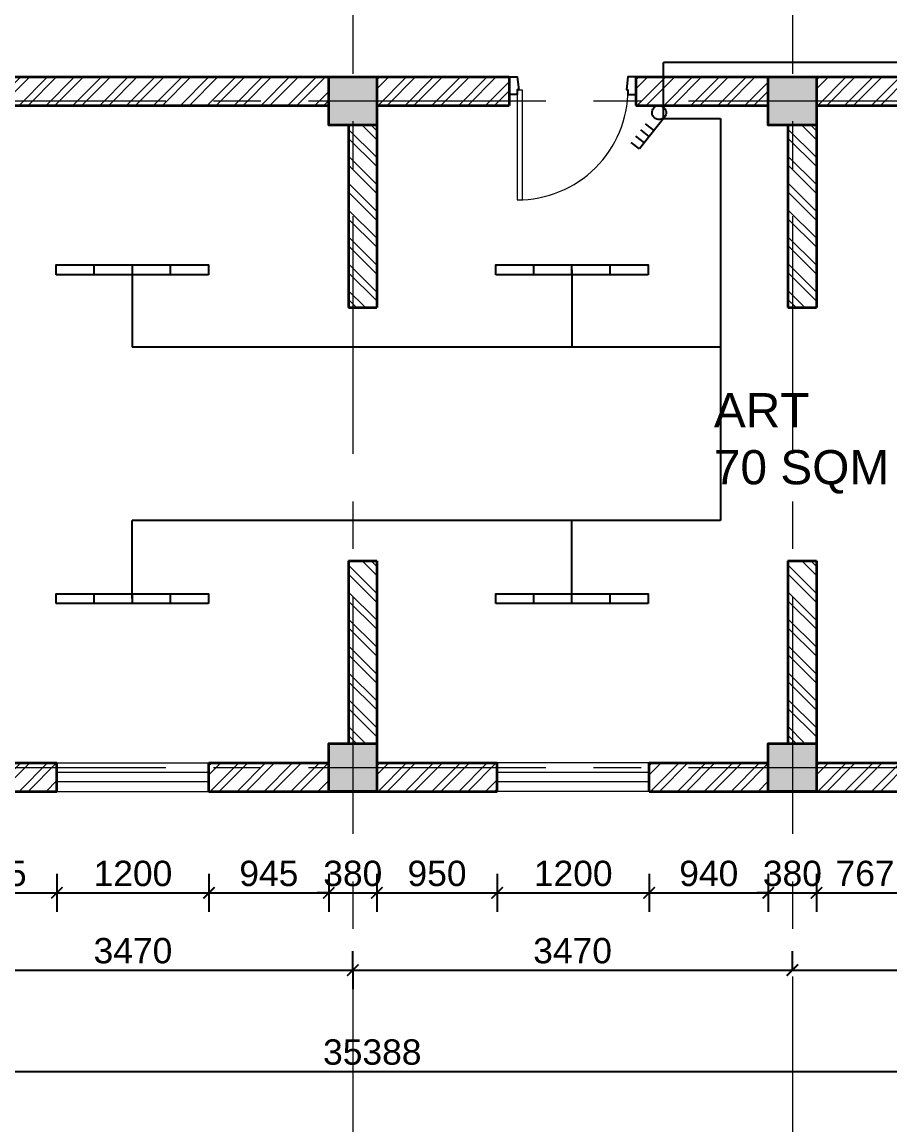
# Model space of a CAD drawing. Header units: inches. Extents: x 527934 to 2134587, y -408734 to 227304.
# Drawn here: x 1722018 to 1728868, y -154791 to -146086 of the extents above; entities that cross this region are included whole.
import ezdxf

# ---------------------------------------------------------------- set-up
doc = ezdxf.new("R2010")
doc.units = ezdxf.units.IN
doc.header["$MEASUREMENT"] = 0
doc.linetypes.add('CENTER', pattern=[2, 1.25, -0.25, 0.25, -0.25])
for name, color, linetype, lineweight in [('1 LIGHT N SWITCH', 3, 'Continuous', 25), ('6 LIGHT PT WIRING', 3, 'Continuous', 25), ('centre line', 1, 'CENTER', 9), ('dim', 253, 'Continuous', 9), ('door', 77, 'Continuous', 13), ('furniture', 253, 'Continuous', 5), ('hatch', 250, 'Continuous', 5), ('plinth', 5, 'Continuous', 9), ('sill', 253, 'Continuous', 13), ('text', 7, 'Continuous', 13), ('wall - brick', 30, 'Continuous', 35), ('window', 1, 'Continuous', 15)]:
    doc.layers.add(name, color=color, linetype=linetype, lineweight=lineweight)
doc.styles.get("Standard").update_dxf_attribs({"font": 'arial.ttf'})
doc.dimstyles.new('dim 100', dxfattribs={"dimtxt": 200, "dimasz": 90, "dimexe": 150, "dimexo": 150, "dimgap": 50, "dimtad": 1, "dimdec": 0, "dimzin": 0, "dimdsep": 46, "dimtxsty": 'Standard', "dimblk": 'ARCHTICK', "dimcen": 100, "dimdle": 150, "dimazin": 0, "dimtfac": 1, "dimtdec": 0, "dimtix": 1, "dimtmove": 2, "dimatfit": 3, "dimfxl": 150, "dimfxlon": 1, "dimtolj": 1, "dimtzin": 0, "dimarcsym": 0})

# ---------------------------------------------------------------- blocks, each defined once
blk = doc.blocks.new('Dd1')
at = {"layer": 'door'}
for p, q in [((6330598.9, 14377), (6330624.9, 14377)), ((6330624.9, 14377), (6330624.9, 13509.6)), ((6330586.9, 14339), (6330586.9, 13509.1))]:
    blk.add_line(p, q, dxfattribs=at)
at = {"layer": 'door', "lineweight": 25}
for points in [[(6330598.9, 14377), (6330586.9, 14377), (6330586.9, 14339), (6330523.9, 14339), (6330523.9, 14479), (6330586.9, 14479)], [(6331448.9, 14377), (6331460.9, 14377), (6331460.9, 14339), (6331523.9, 14339), (6331523.9, 14479), (6331460.9, 14479)]]:
    blk.add_lwpolyline(points, close=True, dxfattribs=at)
at = {"layer": 'door'}
blk.add_arc((6330592.9, 14377), 868, 269.60394, 0, dxfattribs=at)
blk = doc.blocks.new('_ArchTick')
at = {"color": 0, "linetype": 'ByBlock', "const_width": 0.15}
blk.add_lwpolyline([(-0.5, -0.5), (0.5, 0.5)], dxfattribs=at)
blk = doc.blocks.new('*D2379')
at = {"layer": 'Defpoints', "color": 0, "ltscale": 400}
for p in [(1721348.1, -152158.6), (1722293.1, -152158.6), (1722293.1, -152958.6)]:
    blk.add_point(p, dxfattribs=at)
at = {"layer": 'dim', "color": 0, "lineweight": -2, "ltscale": 400}
for p, q in [((1721348.1, -152808.6), (1721348.1, -153108.6)), ((1722293.1, -152808.6), (1722293.1, -153108.6)), ((1721198.1, -152958.6), (1722443.1, -152958.6))]:
    blk.add_line(p, q, dxfattribs=at)
at = {"layer": 'dim', "color": 0, "lineweight": -2, "ltscale": 400, "xscale": 90, "yscale": 90, "zscale": 90, "rotation": 180}
blk.add_blockref('_ArchTick', (1721348.1, -152958.6), dxfattribs=at)
at = {"layer": 'dim', "color": 0, "lineweight": -2, "ltscale": 400, "xscale": 90, "yscale": 90, "zscale": 90}
blk.add_blockref('_ArchTick', (1722293.1, -152958.6), dxfattribs=at)
at = {"layer": 'dim', "color": 0, "ltscale": 400, "insert": (1721820.6, -152806.5), "char_height": 200, "attachment_point": 5}
blk.add_mtext('\\A1;945', dxfattribs=at)
blk = doc.blocks.new('*D2380')
at = {"layer": 'Defpoints', "color": 0, "ltscale": 400}
for p in [(1723493.1, -152158.6), (1724438.1, -152158.6), (1724438.1, -152958.6)]:
    blk.add_point(p, dxfattribs=at)
at = {"layer": 'dim', "color": 0, "lineweight": -2, "ltscale": 400}
for p, q in [((1723493.1, -152808.6), (1723493.1, -153108.6)), ((1724438.1, -152808.6), (1724438.1, -153108.6)), ((1723343.1, -152958.6), (1724588.1, -152958.6))]:
    blk.add_line(p, q, dxfattribs=at)
at = {"layer": 'dim', "color": 0, "lineweight": -2, "ltscale": 400, "xscale": 90, "yscale": 90, "zscale": 90, "rotation": 180}
blk.add_blockref('_ArchTick', (1723493.1, -152958.6), dxfattribs=at)
at = {"layer": 'dim', "color": 0, "lineweight": -2, "ltscale": 400, "xscale": 90, "yscale": 90, "zscale": 90}
blk.add_blockref('_ArchTick', (1724438.1, -152958.6), dxfattribs=at)
at = {"layer": 'dim', "color": 0, "ltscale": 400, "insert": (1723965.6, -152806.5), "char_height": 200, "attachment_point": 5}
blk.add_mtext('\\A1;945', dxfattribs=at)
blk = doc.blocks.new('*D2381')
at = {"layer": 'Defpoints', "color": 0, "ltscale": 400}
for p in [(1724438.1, -152158.6), (1724818.1, -152158.6), (1724818.1, -152958.6)]:
    blk.add_point(p, dxfattribs=at)
at = {"layer": 'dim', "color": 0, "lineweight": -2, "ltscale": 400}
for p, q in [((1724438.1, -152808.6), (1724438.1, -153108.6)), ((1724818.1, -152808.6), (1724818.1, -153108.6)), ((1724438.1, -152958.6), (1724348.1, -152958.6)), ((1724438.1, -152958.6), (1724818.1, -152958.6)), ((1724818.1, -152958.6), (1724908.1, -152958.6))]:
    blk.add_line(p, q, dxfattribs=at)
at = {"layer": 'dim', "color": 0, "lineweight": -2, "ltscale": 400, "xscale": 90, "yscale": 90, "zscale": 90}
blk.add_blockref('_ArchTick', (1724438.1, -152958.6), dxfattribs=at)
at = {"layer": 'dim', "color": 0, "lineweight": -2, "ltscale": 400, "xscale": 90, "yscale": 90, "zscale": 90, "rotation": 180}
blk.add_blockref('_ArchTick', (1724818.1, -152958.6), dxfattribs=at)
at = {"layer": 'dim', "color": 0, "ltscale": 400, "insert": (1724628.1, -152806.4), "char_height": 200, "attachment_point": 5}
blk.add_mtext('\\A1;380', dxfattribs=at)
blk = doc.blocks.new('*D2382')
at = {"layer": 'Defpoints', "color": 0, "ltscale": 400}
for p in [(1724818.1, -152158.6), (1725768.1, -152158.6), (1725768.1, -152958.6)]:
    blk.add_point(p, dxfattribs=at)
at = {"layer": 'dim', "color": 0, "lineweight": -2, "ltscale": 400}
for p, q in [((1724818.1, -152808.6), (1724818.1, -153108.6)), ((1725768.1, -152808.6), (1725768.1, -153108.6)), ((1724668.1, -152958.6), (1725918.1, -152958.6))]:
    blk.add_line(p, q, dxfattribs=at)
at = {"layer": 'dim', "color": 0, "lineweight": -2, "ltscale": 400, "xscale": 90, "yscale": 90, "zscale": 90, "rotation": 180}
blk.add_blockref('_ArchTick', (1724818.1, -152958.6), dxfattribs=at)
at = {"layer": 'dim', "color": 0, "lineweight": -2, "ltscale": 400, "xscale": 90, "yscale": 90, "zscale": 90}
blk.add_blockref('_ArchTick', (1725768.1, -152958.6), dxfattribs=at)
at = {"layer": 'dim', "color": 0, "ltscale": 400, "insert": (1725293.1, -152806.5), "char_height": 200, "attachment_point": 5}
blk.add_mtext('\\A1;950', dxfattribs=at)
blk = doc.blocks.new('*D2383')
at = {"layer": 'Defpoints', "color": 0, "ltscale": 400}
for p in [(1725768.1, -152158.6), (1726968.1, -152158.6), (1726968.1, -152958.6)]:
    blk.add_point(p, dxfattribs=at)
at = {"layer": 'dim', "color": 0, "lineweight": -2, "ltscale": 400}
for p, q in [((1725768.1, -152808.6), (1725768.1, -153108.6)), ((1726968.1, -152808.6), (1726968.1, -153108.6)), ((1725618.1, -152958.6), (1727118.1, -152958.6))]:
    blk.add_line(p, q, dxfattribs=at)
at = {"layer": 'dim', "color": 0, "lineweight": -2, "ltscale": 400, "xscale": 90, "yscale": 90, "zscale": 90, "rotation": 180}
blk.add_blockref('_ArchTick', (1725768.1, -152958.6), dxfattribs=at)
at = {"layer": 'dim', "color": 0, "lineweight": -2, "ltscale": 400, "xscale": 90, "yscale": 90, "zscale": 90}
blk.add_blockref('_ArchTick', (1726968.1, -152958.6), dxfattribs=at)
at = {"layer": 'dim', "color": 0, "ltscale": 400, "insert": (1726368.1, -152806.5), "char_height": 200, "attachment_point": 5}
blk.add_mtext('\\A1;1200', dxfattribs=at)
blk = doc.blocks.new('*D2384')
at = {"layer": 'Defpoints', "color": 0, "ltscale": 400}
for p in [(1726968.1, -152158.6), (1727908.1, -152158.6), (1727908.1, -152958.6)]:
    blk.add_point(p, dxfattribs=at)
at = {"layer": 'dim', "color": 0, "lineweight": -2, "ltscale": 400}
for p, q in [((1726968.1, -152808.6), (1726968.1, -153108.6)), ((1727908.1, -152808.6), (1727908.1, -153108.6)), ((1726818.1, -152958.6), (1728058.1, -152958.6))]:
    blk.add_line(p, q, dxfattribs=at)
at = {"layer": 'dim', "color": 0, "lineweight": -2, "ltscale": 400, "xscale": 90, "yscale": 90, "zscale": 90, "rotation": 180}
blk.add_blockref('_ArchTick', (1726968.1, -152958.6), dxfattribs=at)
at = {"layer": 'dim', "color": 0, "lineweight": -2, "ltscale": 400, "xscale": 90, "yscale": 90, "zscale": 90}
blk.add_blockref('_ArchTick', (1727908.1, -152958.6), dxfattribs=at)
at = {"layer": 'dim', "color": 0, "ltscale": 400, "insert": (1727438.1, -152806.5), "char_height": 200, "attachment_point": 5}
blk.add_mtext('\\A1;940', dxfattribs=at)
blk = doc.blocks.new('*D2385')
at = {"layer": 'Defpoints', "color": 0, "ltscale": 400}
for p in [(1727908.1, -152158.6), (1728288.1, -152158.6), (1728288.1, -152958.6)]:
    blk.add_point(p, dxfattribs=at)
at = {"layer": 'dim', "color": 0, "lineweight": -2, "ltscale": 400}
for p, q in [((1727908.1, -152808.6), (1727908.1, -153108.6)), ((1728288.1, -152808.6), (1728288.1, -153108.6)), ((1727908.1, -152958.6), (1727818.1, -152958.6)), ((1727908.1, -152958.6), (1728288.1, -152958.6)), ((1728288.1, -152958.6), (1728378.1, -152958.6))]:
    blk.add_line(p, q, dxfattribs=at)
at = {"layer": 'dim', "color": 0, "lineweight": -2, "ltscale": 400, "xscale": 90, "yscale": 90, "zscale": 90}
blk.add_blockref('_ArchTick', (1727908.1, -152958.6), dxfattribs=at)
at = {"layer": 'dim', "color": 0, "lineweight": -2, "ltscale": 400, "xscale": 90, "yscale": 90, "zscale": 90, "rotation": 180}
blk.add_blockref('_ArchTick', (1728288.1, -152958.6), dxfattribs=at)
at = {"layer": 'dim', "color": 0, "ltscale": 400, "insert": (1728098.1, -152806.4), "char_height": 200, "attachment_point": 5}
blk.add_mtext('\\A1;380', dxfattribs=at)
blk = doc.blocks.new('*D2386')
at = {"layer": 'Defpoints', "color": 0, "ltscale": 400}
for p in [(1728288.1, -152158.6), (1729055.1, -152158.6), (1729055.1, -152958.6)]:
    blk.add_point(p, dxfattribs=at)
at = {"layer": 'dim', "color": 0, "lineweight": -2, "ltscale": 400}
for p, q in [((1728288.1, -152808.6), (1728288.1, -153108.6)), ((1729055.1, -152808.6), (1729055.1, -153108.6)), ((1728138.1, -152958.6), (1729205.1, -152958.6))]:
    blk.add_line(p, q, dxfattribs=at)
at = {"layer": 'dim', "color": 0, "lineweight": -2, "ltscale": 400, "xscale": 90, "yscale": 90, "zscale": 90, "rotation": 180}
blk.add_blockref('_ArchTick', (1728288.1, -152958.6), dxfattribs=at)
at = {"layer": 'dim', "color": 0, "lineweight": -2, "ltscale": 400, "xscale": 90, "yscale": 90, "zscale": 90}
blk.add_blockref('_ArchTick', (1729055.1, -152958.6), dxfattribs=at)
at = {"layer": 'dim', "color": 0, "ltscale": 400, "insert": (1728671.6, -152806.5), "char_height": 200, "attachment_point": 5}
blk.add_mtext('\\A1;767', dxfattribs=at)
blk = doc.blocks.new('*D1987')
at = {"layer": 'Defpoints', "color": 0, "ltscale": 400}
for p in [(1707088.1, -151968.6), (1742476.1, -151968.6), (1742476.1, -154368.6)]:
    blk.add_point(p, dxfattribs=at)
at = {"layer": 'dim', "color": 0, "lineweight": -2, "ltscale": 400}
for p, q in [((1707088.1, -154218.6), (1707088.1, -154518.6)), ((1742476.1, -154218.6), (1742476.1, -154518.6)), ((1706938.1, -154368.6), (1742626.1, -154368.6))]:
    blk.add_line(p, q, dxfattribs=at)
at = {"layer": 'dim', "color": 0, "lineweight": -2, "ltscale": 400, "xscale": 90, "yscale": 90, "zscale": 90, "rotation": 180}
blk.add_blockref('_ArchTick', (1707088.1, -154368.6), dxfattribs=at)
at = {"layer": 'dim', "color": 0, "lineweight": -2, "ltscale": 400, "xscale": 90, "yscale": 90, "zscale": 90}
blk.add_blockref('_ArchTick', (1742476.1, -154368.6), dxfattribs=at)
at = {"layer": 'dim', "color": 0, "ltscale": 400, "insert": (1724782.1, -154216.4), "char_height": 200, "attachment_point": 5}
blk.add_mtext('\\A1;35388', dxfattribs=at)
blk = doc.blocks.new('*D1992')
at = {"layer": 'Defpoints', "color": 0, "ltscale": 400}
for p in [(1727908.1, -132628.6), (1724438.1, -152158.6), (1744496.1, -152158.6)]:
    blk.add_point(p, dxfattribs=at)
at = {"layer": 'dim', "color": 0, "lineweight": -2, "ltscale": 400}
for p, q in [((1744496.1, -132478.6), (1744496.1, -152308.6)), ((1744346.1, -132628.6), (1744646.1, -132628.6)), ((1744346.1, -152158.6), (1744646.1, -152158.6))]:
    blk.add_line(p, q, dxfattribs=at)
at = {"layer": 'dim', "color": 0, "lineweight": -2, "ltscale": 400, "xscale": 90, "yscale": 90, "zscale": 90}
for p, rotation in [((1744496.1, -132628.6), 90), ((1744496.1, -152158.6), 270)]:
    blk.add_blockref('_ArchTick', p, dxfattribs=dict(at, rotation=rotation))
at = {"layer": 'dim', "color": 0, "ltscale": 400, "insert": (1744343.9, -142393.6), "char_height": 200, "attachment_point": 5, "rotation": 90}
blk.add_mtext('\\A1;19530', dxfattribs=at)
blk = doc.blocks.new('*D2419')
at = {"layer": 'Defpoints', "color": 0, "ltscale": 400}
for p in [(1722293.1, -152158.6), (1723493.1, -152158.6), (1723493.1, -152958.6)]:
    blk.add_point(p, dxfattribs=at)
at = {"layer": 'furniture', "color": 0, "lineweight": -2, "ltscale": 400}
for p, q in [((1722293.1, -152808.6), (1722293.1, -153108.6)), ((1723493.1, -152808.6), (1723493.1, -153108.6)), ((1722143.1, -152958.6), (1723643.1, -152958.6))]:
    blk.add_line(p, q, dxfattribs=at)
at = {"layer": 'furniture', "color": 0, "lineweight": -2, "ltscale": 400, "xscale": 90, "yscale": 90, "zscale": 90, "rotation": 180}
blk.add_blockref('_ArchTick', (1722293.1, -152958.6), dxfattribs=at)
at = {"layer": 'furniture', "color": 0, "lineweight": -2, "ltscale": 400, "xscale": 90, "yscale": 90, "zscale": 90}
blk.add_blockref('_ArchTick', (1723493.1, -152958.6), dxfattribs=at)
at = {"layer": 'furniture', "color": 0, "ltscale": 400, "insert": (1722893.1, -152806.5), "char_height": 200, "attachment_point": 5}
blk.add_mtext('\\A1;1200', dxfattribs=at)
blk = doc.blocks.new('*D1998')
at = {"layer": 'Defpoints', "color": 0, "ltscale": 400}
for p in [(1721158.1, -153568.6), (1724628.1, -153568.6), (1724628.1, -153568.6)]:
    blk.add_point(p, dxfattribs=at)
at = {"layer": 'furniture', "color": 0, "lineweight": -2, "ltscale": 400}
for p, q in [((1721158.1, -153568.6), (1721158.1, -153418.6)), ((1724628.1, -153568.6), (1724628.1, -153418.6)), ((1721008.1, -153568.6), (1724778.1, -153568.6))]:
    blk.add_line(p, q, dxfattribs=at)
at = {"layer": 'furniture', "color": 0, "lineweight": -2, "ltscale": 400, "xscale": 90, "yscale": 90, "zscale": 90, "rotation": 180}
blk.add_blockref('_ArchTick', (1721158.1, -153568.6), dxfattribs=at)
at = {"layer": 'furniture', "color": 0, "lineweight": -2, "ltscale": 400, "xscale": 90, "yscale": 90, "zscale": 90}
blk.add_blockref('_ArchTick', (1724628.1, -153568.6), dxfattribs=at)
at = {"layer": 'furniture', "color": 0, "ltscale": 400, "insert": (1722893.1, -153416.4), "char_height": 200, "attachment_point": 5}
blk.add_mtext('\\A1;3470', dxfattribs=at)
blk = doc.blocks.new('*D1999')
at = {"layer": 'Defpoints', "color": 0, "ltscale": 400}
for p in [(1724628.1, -153568.6), (1728098.1, -153568.6), (1728098.1, -153568.6)]:
    blk.add_point(p, dxfattribs=at)
at = {"layer": 'furniture', "color": 0, "lineweight": -2, "ltscale": 400}
for p, q in [((1728098.1, -153568.6), (1728098.1, -153418.6)), ((1724478.1, -153568.6), (1728248.1, -153568.6)), ((1724628.1, -153568.6), (1724628.1, -153718.6))]:
    blk.add_line(p, q, dxfattribs=at)
at = {"layer": 'furniture', "color": 0, "lineweight": -2, "ltscale": 400, "xscale": 90, "yscale": 90, "zscale": 90, "rotation": 180}
blk.add_blockref('_ArchTick', (1724628.1, -153568.6), dxfattribs=at)
at = {"layer": 'furniture', "color": 0, "lineweight": -2, "ltscale": 400, "xscale": 90, "yscale": 90, "zscale": 90}
blk.add_blockref('_ArchTick', (1728098.1, -153568.6), dxfattribs=at)
at = {"layer": 'furniture', "color": 0, "ltscale": 400, "insert": (1726363.1, -153416.4), "char_height": 200, "attachment_point": 5}
blk.add_mtext('\\A1;3470', dxfattribs=at)
blk = doc.blocks.new('*D2000')
at = {"layer": 'Defpoints', "color": 0, "ltscale": 400}
for p in [(1728098.1, -153568.6), (1731568.1, -153568.6), (1731568.1, -153568.6)]:
    blk.add_point(p, dxfattribs=at)
at = {"layer": 'furniture', "color": 0, "lineweight": -2, "ltscale": 400}
for p, q in [((1728098.1, -153568.6), (1728098.1, -153418.6)), ((1731568.1, -153568.6), (1731568.1, -153418.6)), ((1727948.1, -153568.6), (1731718.1, -153568.6))]:
    blk.add_line(p, q, dxfattribs=at)
at = {"layer": 'furniture', "color": 0, "lineweight": -2, "ltscale": 400, "xscale": 90, "yscale": 90, "zscale": 90, "rotation": 180}
blk.add_blockref('_ArchTick', (1728098.1, -153568.6), dxfattribs=at)
at = {"layer": 'furniture', "color": 0, "lineweight": -2, "ltscale": 400, "xscale": 90, "yscale": 90, "zscale": 90}
blk.add_blockref('_ArchTick', (1731568.1, -153568.6), dxfattribs=at)
at = {"layer": 'furniture', "color": 0, "ltscale": 400, "insert": (1729833.1, -153416.4), "char_height": 200, "attachment_point": 5}
blk.add_mtext('\\A1;3470', dxfattribs=at)
blk = doc.blocks.new('*D2015')
at = {"layer": 'Defpoints', "color": 0, "ltscale": 400}
for p in [(1724628.1, -131510.2), (1721158.1, -177435.5), (1724628.1, -177435.5)]:
    blk.add_point(p, dxfattribs=at)
at = {"layer": 'dim', "color": 0, "lineweight": -2, "ltscale": 400}
for p, q in [((1721158.1, -177435.5), (1721158.1, -177285.5)), ((1724628.1, -177285.5), (1724628.1, -177585.5)), ((1721008.1, -177435.5), (1724778.1, -177435.5))]:
    blk.add_line(p, q, dxfattribs=at)
at = {"layer": 'dim', "color": 0, "lineweight": -2, "ltscale": 400, "xscale": 90, "yscale": 90, "zscale": 90, "rotation": 180}
blk.add_blockref('_ArchTick', (1721158.1, -177435.5), dxfattribs=at)
at = {"layer": 'dim', "color": 0, "lineweight": -2, "ltscale": 400, "xscale": 90, "yscale": 90, "zscale": 90}
blk.add_blockref('_ArchTick', (1724628.1, -177435.5), dxfattribs=at)
at = {"layer": 'dim', "color": 0, "ltscale": 400, "insert": (1722893.1, -177283.4), "char_height": 200, "attachment_point": 5}
blk.add_mtext('\\A1;3470', dxfattribs=at)
blk = doc.blocks.new('*D2016')
at = {"layer": 'Defpoints', "color": 0, "ltscale": 400}
for p in [(1728098.1, -131510.2), (1724628.1, -177435.5), (1728098.1, -177435.5)]:
    blk.add_point(p, dxfattribs=at)
at = {"layer": 'dim', "color": 0, "lineweight": -2, "ltscale": 400}
for p, q in [((1724628.1, -177435.5), (1724628.1, -177285.5)), ((1728098.1, -177285.5), (1728098.1, -177585.5)), ((1724478.1, -177435.5), (1728248.1, -177435.5))]:
    blk.add_line(p, q, dxfattribs=at)
at = {"layer": 'dim', "color": 0, "lineweight": -2, "ltscale": 400, "xscale": 90, "yscale": 90, "zscale": 90, "rotation": 180}
blk.add_blockref('_ArchTick', (1724628.1, -177435.5), dxfattribs=at)
at = {"layer": 'dim', "color": 0, "lineweight": -2, "ltscale": 400, "xscale": 90, "yscale": 90, "zscale": 90}
blk.add_blockref('_ArchTick', (1728098.1, -177435.5), dxfattribs=at)
at = {"layer": 'dim', "color": 0, "ltscale": 400, "insert": (1726363.1, -177283.4), "char_height": 200, "attachment_point": 5}
blk.add_mtext('\\A1;3470', dxfattribs=at)
blk = doc.blocks.new('*D2491')
at = {"layer": 'Defpoints', "color": 0, "ltscale": 400}
for p in [(1727018.1, -138727.7), (1727018.1, -178045.5), (1725818.1, -184739.4)]:
    blk.add_point(p, dxfattribs=at)
at = {"layer": 'furniture', "color": 0, "lineweight": -2, "ltscale": 400}
for p, q in [((1725818.1, -178195.5), (1725818.1, -177895.5)), ((1727018.1, -177895.5), (1727018.1, -178195.5)), ((1725668.1, -178045.5), (1727168.1, -178045.5))]:
    blk.add_line(p, q, dxfattribs=at)
at = {"layer": 'furniture', "color": 0, "lineweight": -2, "ltscale": 400, "xscale": 90, "yscale": 90, "zscale": 90, "rotation": 180}
blk.add_blockref('_ArchTick', (1725818.1, -178045.5), dxfattribs=at)
at = {"layer": 'furniture', "color": 0, "lineweight": -2, "ltscale": 400, "xscale": 90, "yscale": 90, "zscale": 90}
blk.add_blockref('_ArchTick', (1727018.1, -178045.5), dxfattribs=at)
at = {"layer": 'furniture', "color": 0, "ltscale": 400, "insert": (1726418.1, -177893.4), "char_height": 200, "attachment_point": 5}
blk.add_mtext('\\A1;1200', dxfattribs=at)
blk = doc.blocks.new('*D2498')
at = {"layer": 'Defpoints', "color": 0, "ltscale": 400}
for p in [(1724628.1, -152819.3), (1721158.1, -198831), (1724628.1, -198831)]:
    blk.add_point(p, dxfattribs=at)
at = {"layer": 'furniture', "color": 0, "lineweight": -2, "ltscale": 400}
for p, q in [((1721158.1, -198831), (1721158.1, -198681)), ((1724628.1, -198681), (1724628.1, -198981)), ((1721008.1, -198831), (1724778.1, -198831))]:
    blk.add_line(p, q, dxfattribs=at)
at = {"layer": 'furniture', "color": 0, "lineweight": -2, "ltscale": 400, "xscale": 90, "yscale": 90, "zscale": 90, "rotation": 180}
blk.add_blockref('_ArchTick', (1721158.1, -198831), dxfattribs=at)
at = {"layer": 'furniture', "color": 0, "lineweight": -2, "ltscale": 400, "xscale": 90, "yscale": 90, "zscale": 90}
blk.add_blockref('_ArchTick', (1724628.1, -198831), dxfattribs=at)
at = {"layer": 'furniture', "color": 0, "ltscale": 400, "insert": (1722893.1, -198678.9), "char_height": 200, "attachment_point": 5}
blk.add_mtext('\\A1;3470', dxfattribs=at)
blk = doc.blocks.new('*D2499')
at = {"layer": 'Defpoints', "color": 0, "ltscale": 400}
for p in [(1728098.1, -152819.3), (1724628.1, -198831), (1728098.1, -198831)]:
    blk.add_point(p, dxfattribs=at)
at = {"layer": 'furniture', "color": 0, "lineweight": -2, "ltscale": 400}
for p, q in [((1724628.1, -198831), (1724628.1, -198681)), ((1728098.1, -198681), (1728098.1, -198981)), ((1724478.1, -198831), (1728248.1, -198831))]:
    blk.add_line(p, q, dxfattribs=at)
at = {"layer": 'furniture', "color": 0, "lineweight": -2, "ltscale": 400, "xscale": 90, "yscale": 90, "zscale": 90, "rotation": 180}
blk.add_blockref('_ArchTick', (1724628.1, -198831), dxfattribs=at)
at = {"layer": 'furniture', "color": 0, "lineweight": -2, "ltscale": 400, "xscale": 90, "yscale": 90, "zscale": 90}
blk.add_blockref('_ArchTick', (1728098.1, -198831), dxfattribs=at)
at = {"layer": 'furniture', "color": 0, "ltscale": 400, "insert": (1726363.1, -198678.9), "char_height": 200, "attachment_point": 5}
blk.add_mtext('\\A1;3470', dxfattribs=at)
blk = doc.blocks.new('*D2500')
at = {"layer": 'Defpoints', "color": 0, "ltscale": 400}
for p in [(1731568.1, -152819.3), (1728098.1, -198831), (1731568.1, -198831)]:
    blk.add_point(p, dxfattribs=at)
at = {"layer": 'furniture', "color": 0, "lineweight": -2, "ltscale": 400}
for p, q in [((1728098.1, -198831), (1728098.1, -198681)), ((1731568.1, -198681), (1731568.1, -198981)), ((1727948.1, -198831), (1731718.1, -198831))]:
    blk.add_line(p, q, dxfattribs=at)
at = {"layer": 'furniture', "color": 0, "lineweight": -2, "ltscale": 400, "xscale": 90, "yscale": 90, "zscale": 90, "rotation": 180}
blk.add_blockref('_ArchTick', (1728098.1, -198831), dxfattribs=at)
at = {"layer": 'furniture', "color": 0, "lineweight": -2, "ltscale": 400, "xscale": 90, "yscale": 90, "zscale": 90}
blk.add_blockref('_ArchTick', (1731568.1, -198831), dxfattribs=at)
at = {"layer": 'furniture', "color": 0, "ltscale": 400, "insert": (1729833.1, -198678.9), "char_height": 200, "attachment_point": 5}
blk.add_mtext('\\A1;3470', dxfattribs=at)
blk = doc.blocks.new('1x36 TL MO')
at = {"color": 3}
for p, q in [((11329249, 640104.8), (11330289.8, 640104.8)), ((11329507.4, 640104.8), (11329507.4, 640038.1)), ((11329768.8, 640104.8), (11329768.8, 640038.1)), ((11330030.3, 640104.8), (11330030.3, 640038.1))]:
    blk.add_line(p, q, dxfattribs=at)
blk.add_lwpolyline([(11330289.8, 640104.8), (11330289.8, 640038.1), (11329249, 640038.1), (11329249, 640104.8)], dxfattribs=at)
blk = doc.blocks.new('4 gang')
at = {"color": 3}
for p, q in [((546617.4, 231935.5), (546738.1, 232137.4)), ((546713.6, 232096.6), (546769.5, 232062.9)), ((546738.1, 232137.4), (546794.1, 232103.7)), ((546689.2, 232055.6), (546745.2, 232021.9)), ((546664.8, 232014.7), (546720.7, 231981))]:
    blk.add_line(p, q, dxfattribs=at)
blk.add_circle((546647.7, 231903.5), 42.7, dxfattribs=at)

msp = doc.modelspace()

# ---------------------------------------------------------------- hatches: boundary and pattern name
at = {"layer": 'hatch', "lineweight": 5, "ltscale": 400}
h = msp.add_hatch(dxfattribs=at)
h.set_pattern_fill('ANSI32', color=256, scale=400)
h.set_pattern_definition([(45, (-782949.92, -115225.44), (-106.066017, 106.066017), []), (45, (-782879.21, -115225.44), (-106.066017, 106.066017), [])])
h.paths.add_polyline_path([(1721348.1, -146743.6), (1721348.1, -146518.6), (1724438.1, -146518.6), (1724438.1, -146743.6)])
h = msp.add_hatch(dxfattribs=at)
h.set_pattern_fill('ANSI32', color=256, scale=400)
h.set_pattern_definition([(45, (-779479.92, -115225.44), (-106.066017, 106.066017), []), (45, (-779409.21, -115225.44), (-106.066017, 106.066017), [])])
h.paths.add_polyline_path([(1724818.1, -146743.6), (1724818.1, -146518.6), (1725863.1, -146518.6), (1725863.1, -146743.6)])
h = msp.add_hatch(dxfattribs=at)
h.set_pattern_fill('ANSI32', color=256, scale=400)
h.set_pattern_definition([(45, (-777434.89, -115225.44), (-106.066017, 106.066017), []), (45, (-777364.18, -115225.44), (-106.066017, 106.066017), [])])
h.paths.add_polyline_path([(1726863.2, -146743.6), (1726863.2, -146518.6), (1727908.2, -146518.6), (1727908.2, -146743.6)])
h = msp.add_hatch(dxfattribs=at)
h.set_pattern_fill('ANSI32', color=256, scale=400)
h.set_pattern_definition([(45, (-776009.92, -115225.44), (-106.066017, 106.066017), []), (45, (-775939.21, -115225.44), (-106.066017, 106.066017), [])])
h.paths.add_polyline_path([(1728288.1, -146743.6), (1728288.1, -146518.6), (1731378.1, -146518.6), (1731378.1, -146743.6)])
h = msp.add_hatch(dxfattribs=at)
h.set_pattern_fill('ANSI32', color=256, scale=400, angle=-90)
h.set_pattern_definition([(315, (1756103.1, 2357384.75), (106.066017, 106.066017), []), (315, (1756103.1, 2357314.04), (106.066017, 106.066017), [])])
h.paths.add_polyline_path([(1724592.3, -146898.6), (1724817.3, -146898.6), (1724817.3, -148338.6), (1724592.3, -148338.6)])
h = msp.add_hatch(dxfattribs=at)
h.set_pattern_fill('ANSI32', color=256, scale=400, angle=-90)
h.set_pattern_definition([(315, (1759573.1, 2357384.75), (106.066017, 106.066017), []), (315, (1759573.1, 2357314.04), (106.066017, 106.066017), [])])
h.paths.add_polyline_path([(1728062.3, -146898.6), (1728287.3, -146898.6), (1728288.1, -148338.6), (1728063.1, -148338.6)])
h = msp.add_hatch(dxfattribs=at)
h.set_pattern_fill('ANSI32', color=256, scale=400, angle=-90)
h.set_pattern_definition([(315, (1756103.1, 2353944.75), (106.066017, 106.066017), []), (315, (1756103.1, 2353874.04), (106.066017, 106.066017), [])])
h.paths.add_polyline_path([(1724592.3, -150338.6), (1724817.3, -150338.6), (1724817.3, -151778.6), (1724592.3, -151778.6)])
h = msp.add_hatch(dxfattribs=at)
h.set_pattern_fill('ANSI32', color=256, scale=400, angle=-90)
h.set_pattern_definition([(315, (1759573.1, 2353944.75), (106.066017, 106.066017), []), (315, (1759573.1, 2353874.04), (106.066017, 106.066017), [])])
h.paths.add_polyline_path([(1728062.3, -150338.6), (1728287.3, -150338.6), (1728288.1, -151778.6), (1728063.1, -151778.6)])
h = msp.add_hatch(dxfattribs=at)
h.set_pattern_fill('ANSI32', color=256, scale=400)
h.set_pattern_definition([(45, (-782949.92, -120640.44), (-106.066017, 106.066017), []), (45, (-782879.21, -120640.44), (-106.066017, 106.066017), [])])
h.paths.add_polyline_path([(1721348.1, -152158.6), (1721348.1, -151933.6), (1722293.1, -151933.6), (1722293.1, -152158.6)])
h = msp.add_hatch(dxfattribs=at)
h.set_pattern_fill('ANSI32', color=256, scale=400)
h.set_pattern_definition([(45, (-780804.92, -120640.44), (-106.066017, 106.066017), []), (45, (-780734.21, -120640.44), (-106.066017, 106.066017), [])])
h.paths.add_polyline_path([(1723493.1, -152158.6), (1723493.1, -151933.6), (1724438.1, -151933.6), (1724438.1, -152158.6)])
h = msp.add_hatch(dxfattribs=at)
h.set_pattern_fill('ANSI32', color=256, scale=400)
h.set_pattern_definition([(45, (-779479.92, -120640.44), (-106.066017, 106.066017), []), (45, (-779409.21, -120640.44), (-106.066017, 106.066017), [])])
h.paths.add_polyline_path([(1724818.1, -152158.6), (1724818.1, -151933.6), (1725768.1, -151933.6), (1725768.1, -152158.6)])
h = msp.add_hatch(dxfattribs=at)
h.set_pattern_fill('ANSI32', color=256, scale=400)
h.set_pattern_definition([(45, (-777329.92, -120640.44), (-106.066017, 106.066017), []), (45, (-777259.21, -120640.44), (-106.066017, 106.066017), [])])
h.paths.add_polyline_path([(1726968.1, -152158.6), (1726968.1, -151933.6), (1727908.1, -151933.6), (1727908.1, -152158.6)])
h = msp.add_hatch(dxfattribs=at)
h.set_pattern_fill('ANSI32', color=256, scale=400)
h.set_pattern_definition([(45, (-776009.92, -120640.44), (-106.066017, 106.066017), []), (45, (-775939.21, -120640.44), (-106.066017, 106.066017), [])])
h.paths.add_polyline_path([(1728288.1, -152158.6), (1728288.1, -151933.6), (1729055.1, -151933.6), (1729055.1, -152158.6)])
at = {"layer": 'plinth', "ltscale": 400}
h = msp.add_hatch(color=0, dxfattribs=at)
h.dxf.hatch_style = 1
h.paths.add_polyline_path([(1707468.1, -139078.6), (1707468.1, -139458.6), (1707088.1, -139458.6), (1707088.1, -139078.6)])
h.paths.add_polyline_path([(1710938.1, -139078.6), (1710938.1, -139458.6), (1710558.1, -139458.6), (1710558.1, -139078.6)])
h.paths.add_polyline_path([(1714408.1, -139078.6), (1714408.1, -139458.6), (1714028.1, -139458.6), (1714028.1, -139078.6)])
h.paths.add_polyline_path([(1717878.1, -137478.6), (1717878.1, -137858.6), (1717498.1, -137858.6), (1717498.1, -137478.6)])
h.paths.add_polyline_path([(1717878.1, -132628.6), (1717878.1, -133008.6), (1717498.1, -133008.6), (1717498.1, -132628.6)])
h.paths.add_polyline_path([(1721348.1, -132628.6), (1721348.1, -133008.6), (1720968.1, -133008.6), (1720968.1, -132628.6)])
h.paths.add_polyline_path([(1724818.1, -132628.6), (1724818.1, -133008.6), (1724438.1, -133008.6), (1724438.1, -132628.6)])
h.paths.add_polyline_path([(1728288.1, -132628.6), (1728288.1, -133008.6), (1727908.1, -133008.6), (1727908.1, -132628.6)])
h.paths.add_polyline_path([(1728288.1, -137478.6), (1728288.1, -137858.6), (1727908.1, -137858.6), (1727908.1, -137478.6)])
h.paths.add_polyline_path([(1721348.1, -139078.6), (1721348.1, -139458.6), (1720968.1, -139458.6), (1720968.1, -139078.6)])
h.paths.add_polyline_path([(1724818.1, -139078.6), (1724818.1, -139458.6), (1724438.1, -139458.6), (1724438.1, -139078.6)])
h.paths.add_polyline_path([(1728288.1, -139078.6), (1728288.1, -139458.6), (1727908.1, -139458.6), (1727908.1, -139078.6)])
h.paths.add_polyline_path([(1731758.1, -139078.6), (1731758.1, -139458.6), (1731378.1, -139458.6), (1731378.1, -139078.6)])
h.paths.add_polyline_path([(1735233.1, -139078.6), (1735233.1, -139458.6), (1734853.1, -139458.6), (1734853.1, -139078.6)])
h.paths.add_polyline_path([(1735233.1, -144338.6), (1735233.1, -144718.6), (1734853.1, -144718.6), (1734853.1, -144338.6)])
h.paths.add_polyline_path([(1731758.1, -144338.6), (1731758.1, -144718.6), (1731378.1, -144718.6), (1731378.1, -144338.6)])
h.paths.add_polyline_path([(1728288.1, -144338.6), (1728288.1, -144718.6), (1727908.1, -144718.6), (1727908.1, -144338.6)])
h.paths.add_polyline_path([(1724818.1, -144338.6), (1724818.1, -144718.6), (1724438.1, -144718.6), (1724438.1, -144338.6)])
h.paths.add_polyline_path([(1717878.1, -139078.6), (1717878.1, -139458.6), (1717498.1, -139458.6), (1717498.1, -139078.6)])
h.paths.add_polyline_path([(1714408.1, -144338.6), (1714408.1, -144718.6), (1714028.1, -144718.6), (1714028.1, -144338.6)])
h.paths.add_polyline_path([(1710938.1, -144338.6), (1710938.1, -144718.6), (1710558.1, -144718.6), (1710558.1, -144338.6)])
h.paths.add_polyline_path([(1707468.1, -144338.6), (1707468.1, -144718.6), (1707088.1, -144718.6), (1707088.1, -144338.6)])
h.paths.add_polyline_path([(1707468.1, -146518.6), (1707468.1, -146898.6), (1707088.1, -146898.6), (1707088.1, -146518.6)])
h.paths.add_polyline_path([(1710938.1, -146518.6), (1710938.1, -146898.6), (1710558.1, -146898.6), (1710558.1, -146518.6)])
h.paths.add_polyline_path([(1714408.1, -146518.6), (1714408.1, -146898.6), (1714028.1, -146898.6), (1714028.1, -146518.6)])
h.paths.add_polyline_path([(1717878.1, -146518.6), (1717878.1, -146898.6), (1717498.1, -146898.6), (1717498.1, -146518.6)])
h.paths.add_polyline_path([(1721348.1, -146518.6), (1721348.1, -146898.6), (1720968.1, -146898.6), (1720968.1, -146518.6)])
h.paths.add_polyline_path([(1724818.1, -146518.6), (1724818.1, -146898.6), (1724438.1, -146898.6), (1724438.1, -146518.6)])
h.paths.add_polyline_path([(1728288.1, -146518.6), (1728288.1, -146898.6), (1727908.1, -146898.6), (1727908.1, -146518.6)])
h.paths.add_polyline_path([(1731758.1, -146518.6), (1731758.1, -146898.6), (1731378.1, -146898.6), (1731378.1, -146518.6)])
h.paths.add_polyline_path([(1735233.1, -146518.6), (1735233.1, -146898.6), (1734853.1, -146898.6), (1734853.1, -146518.6)])
h.paths.add_polyline_path([(1735233.1, -151778.6), (1735233.1, -152158.6), (1734853.1, -152158.6), (1734853.1, -151778.6)])
h.paths.add_polyline_path([(1731758.1, -151778.6), (1731758.1, -152158.6), (1731378.1, -152158.6), (1731378.1, -151778.6)])
h.paths.add_polyline_path([(1728288.1, -151778.6), (1728288.1, -152158.6), (1727908.1, -152158.6), (1727908.1, -151778.6)])
h.paths.add_polyline_path([(1724818.1, -151778.6), (1724818.1, -152158.6), (1724438.1, -152158.6), (1724438.1, -151778.6)])
h.paths.add_polyline_path([(1721348.1, -151778.6), (1721348.1, -152158.6), (1720968.1, -152158.6), (1720968.1, -151778.6)])
h.paths.add_polyline_path([(1717878.1, -151778.6), (1717878.1, -152158.6), (1717498.1, -152158.6), (1717498.1, -151778.6)])
h.paths.add_polyline_path([(1714408.1, -151778.6), (1714408.1, -152158.6), (1714028.1, -152158.6), (1714028.1, -151778.6)])
h.paths.add_polyline_path([(1710938.1, -151778.6), (1710938.1, -152158.6), (1710558.1, -152158.6), (1710558.1, -151778.6)])
h.paths.add_polyline_path([(1707468.1, -151778.6), (1707468.1, -152158.6), (1707088.1, -152158.6), (1707088.1, -151778.6)])
edge = h.paths.add_edge_path()
edge.add_line((1717878.1, -139078.6), (1717128.1, -139078.6))

# ---------------------------------------------------------------- linework, layer by layer
at = {"layer": '6 LIGHT PT WIRING', "ltscale": 400}
for p, q in [((1727079.5, -146845.6), (1727079.5, -146404)), ((1729106, -146404), (1727079.5, -146404)), ((1727079.5, -146845.6), (1727529.5, -146845.6)), ((1727529.5, -146845.6), (1727529.5, -150020)), ((1722888.1, -148041.3), (1722888.1, -148652)), ((1726358.1, -148041.3), (1726358.1, -148652)), ((1727529.5, -148652), (1722888.1, -148652)), ((1727529.5, -150020), (1722888.1, -150020)), ((1722888.1, -150636.3), (1722888.1, -150020)), ((1726358.1, -150636.3), (1726358.1, -150020))]:
    msp.add_line(p, q, dxfattribs=at)
at = {"layer": 'centre line', "ltscale": 1500}
for p, q in [((1724628.1, -129618.6), (1724628.1, -155358.6)), ((1728098.1, -129618.6), (1728098.1, -155358.6)), ((1703278.1, -146708.6), (1746006.6, -146708.6)), ((1703278.1, -151968.6), (1746006.6, -151968.6))]:
    msp.add_line(p, q, dxfattribs=at)
at = {"layer": 'furniture', "ltscale": 400}
for p, q in [((1723493.1, -153568.6), (1723972, -153568.6)), ((1724628.1, -154368.6), (1725047.6, -154368.6))]:
    msp.add_line(p, q, dxfattribs=at)
at = {"layer": 'sill', "ltscale": 0.5}
for p, q in [((1722293.1, -151933.6), (1723493.1, -151933.6)), ((1722293.1, -152158.6), (1723493.1, -152158.6)), ((1722293.1, -152158.6), (1723493.1, -152158.6))]:
    msp.add_line(p, q, dxfattribs=at)
at = {"layer": 'sill'}
for p, q in [((1726968.1, -151933.6), (1725768.1, -151933.6)), ((1726968.1, -152158.6), (1725768.1, -152158.6))]:
    msp.add_line(p, q, dxfattribs=at)
at = {"layer": 'wall - brick'}
for p, q in [((1720033.1, -146518.6), (1725863.2, -146518.6)), ((1724818.1, -146518.6), (1724818.1, -148338.6)), ((1725863.2, -146518.6), (1725863.2, -146743.6)), ((1726863.2, -146518.6), (1727909.1, -146518.6)), ((1726863.2, -146518.6), (1726863.2, -146743.6)), ((1726973.1, -146518.6), (1731379.2, -146518.6)), ((1728288.1, -146518.6), (1728288.1, -148338.6)), ((1721348.1, -146743.6), (1724438.1, -146743.6)), ((1724818.1, -146743.6), (1725863.2, -146743.6)), ((1726863.2, -146743.6), (1727909.6, -146743.6)), ((1726973.1, -146743.6), (1727908.1, -146743.6)), ((1728288.1, -146743.6), (1731379.7, -146743.6)), ((1724593.1, -146898.6), (1724593.1, -148338.6)), ((1724593.1, -146898.6), (1724593.1, -148338.6)), ((1724818.1, -146898.6), (1724818.1, -148338.6)), ((1728063.1, -146898.6), (1728063.1, -148338.6)), ((1724593.1, -148338.6), (1724818.1, -148338.6)), ((1728063.1, -148338.6), (1728288.1, -148338.6)), ((1724593.1, -150338.6), (1724593.1, -151778.6)), ((1724593.1, -150338.6), (1724818.1, -150338.6)), ((1724818.1, -150338.6), (1724818.1, -151995.6)), ((1728063.1, -150338.6), (1728063.1, -151778.6)), ((1728063.1, -150338.6), (1728288.1, -150338.6)), ((1728288.1, -150338.6), (1728288.1, -151995.6)), ((1721898.1, -151933.6), (1722293.1, -151933.6)), ((1722293.1, -152158.6), (1722293.1, -151933.6)), ((1723493.1, -151933.6), (1724438.1, -151933.6)), ((1723493.1, -152158.6), (1723493.1, -151933.6)), ((1724818.1, -151933.6), (1725768.1, -151933.6)), ((1725768.1, -152158.6), (1725768.1, -151933.6)), ((1726968.1, -151933.6), (1727908.1, -151933.6)), ((1726968.1, -152158.6), (1726968.1, -151933.6)), ((1728288.1, -151933.6), (1729055.1, -151933.6)), ((1721898.1, -152158.6), (1722293.1, -152158.6)), ((1723493.1, -152158.6), (1725768.1, -152158.6)), ((1726968.1, -152158.6), (1729055.1, -152158.6))]:
    msp.add_line(p, q, dxfattribs=at)
for points in [[(1724818.1, -146518.6), (1724818.1, -146898.6), (1724438.1, -146898.6), (1724438.1, -146518.6)], [(1728288.1, -146518.6), (1728288.1, -146898.6), (1727908.1, -146898.6), (1727908.1, -146518.6)], [(1724818.1, -151778.6), (1724818.1, -152158.6), (1724438.1, -152158.6), (1724438.1, -151778.6)], [(1728288.1, -151778.6), (1728288.1, -152158.6), (1727908.1, -152158.6), (1727908.1, -151778.6)]]:
    msp.add_lwpolyline(points, close=True, dxfattribs=at)
at = {"layer": 'window'}
for p, q in [((1723493.1, -152008.6), (1722293.1, -152008.6)), ((1726968.1, -152008.6), (1725768.1, -152008.6)), ((1723493.1, -152083.6), (1722293.1, -152083.6)), ((1726968.1, -152083.6), (1725768.1, -152083.6))]:
    msp.add_line(p, q, dxfattribs=at)

# ---------------------------------------------------------------- block references
at = {"layer": '1 LIGHT N SWITCH', "xscale": 1.300000000603239, "yscale": 1.299999999377178, "zscale": 1.3, "rotation": 173.1363816170002}
msp.add_blockref('4 gang', (2468622.7, 67588.2), dxfattribs=at)
at = {"layer": '1 LIGHT N SWITCH', "color": 3, "xscale": 1.154999999329448, "yscale": 1.154999999329448, "zscale": 1.155, "rotation": 180}
for p in [(14808771.1, 591241.2), (14812241.1, 591241.2), (14808771.1, 588646.2), (14812241.1, 588646.2)]:
    msp.add_blockref('1x36 TL MO', p, dxfattribs=at)
at = {"layer": 'dim'}
msp.add_blockref('Dd1', (-4604660.8, -160997.6), dxfattribs=at)

# ---------------------------------------------------------------- texts
at = {"layer": 'text', "insert": (1727478.5, -149014.1), "char_height": 270, "attachment_point": 1}
msp.add_mtext_dynamic_manual_height_columns('ART\\P70 SQM', width=7548.854, gutter_width=3500, heights=[0], dxfattribs=at)

# ---------------------------------------------------------------- dimensions: what is measured, and where the dimension line sits
at = {"layer": 'dim', "ltscale": 400}
for base, p1, p2, picture, middle in [((1724628.1, -177435.5), (1721158.1, -177435.5), (1724628.1, -131510.2), '*D2015', (1722893.1, -177283.4)), ((1728098.1, -177435.5), (1724628.1, -177435.5), (1728098.1, -131510.2), '*D2016', (1726363.1, -177283.4)), ((1742476.1, -154368.6), (1707088.1, -151968.6), (1742476.1, -151968.6), '*D1987', (1724782.1, -154216.4)), ((1722293.1, -152958.6), (1721348.1, -152158.6), (1722293.1, -152158.6), '*D2379', (1721820.6, -152806.5)), ((1724438.1, -152958.6), (1723493.1, -152158.6), (1724438.1, -152158.6), '*D2380', (1723965.6, -152806.5)), ((1724818.1, -152958.6), (1724438.1, -152158.6), (1724818.1, -152158.6), '*D2381', (1724628.1, -152806.4)), ((1725768.1, -152958.6), (1724818.1, -152158.6), (1725768.1, -152158.6), '*D2382', (1725293.1, -152806.5)), ((1726968.1, -152958.6), (1725768.1, -152158.6), (1726968.1, -152158.6), '*D2383', (1726368.1, -152806.5)), ((1727908.1, -152958.6), (1726968.1, -152158.6), (1727908.1, -152158.6), '*D2384', (1727438.1, -152806.5)), ((1728288.1, -152958.6), (1727908.1, -152158.6), (1728288.1, -152158.6), '*D2385', (1728098.1, -152806.4)), ((1729055.1, -152958.6), (1728288.1, -152158.6), (1729055.1, -152158.6), '*D2386', (1728671.6, -152806.5))]:
    dim = msp.add_linear_dim(base=base, p1=p1, p2=p2, dimstyle='dim 100', override={"dimpost": '\\X'}, dxfattribs=at)
    dim.commit()
    dim.dimension.update_dxf_attribs({"geometry": picture, "text_midpoint": middle})
dim = msp.add_linear_dim(base=(1744496.1, -152158.6), p1=(1727908.1, -132628.6), p2=(1724438.1, -152158.6), angle=90, dimstyle='dim 100', override={"dimpost": '\\X'}, dxfattribs=at)
dim.commit()
dim.dimension.update_dxf_attribs({"geometry": '*D1992', "text_midpoint": (1744343.9, -142393.6)})
at = {"layer": 'furniture', "ltscale": 400}
for base, p1, p2, picture, middle in [((1727018.1, -178045.5), (1725818.1, -184739.4), (1727018.1, -138727.7), '*D2491', (1726418.1, -177893.4)), ((1723493.1, -152958.6), (1722293.1, -152158.6), (1723493.1, -152158.6), '*D2419', (1722893.1, -152806.5)), ((1724628.1, -198831), (1721158.1, -198831), (1724628.1, -152819.3), '*D2498', (1722893.1, -198678.9)), ((1728098.1, -198831), (1724628.1, -198831), (1728098.1, -152819.3), '*D2499', (1726363.1, -198678.9)), ((1731568.1, -198831), (1728098.1, -198831), (1731568.1, -152819.3), '*D2500', (1729833.1, -198678.9)), ((1724628.1, -153568.6), (1721158.1, -153568.6), (1724628.1, -153568.6), '*D1998', (1722893.1, -153416.4)), ((1728098.1, -153568.6), (1724628.1, -153568.6), (1728098.1, -153568.6), '*D1999', (1726363.1, -153416.4)), ((1731568.1, -153568.6), (1728098.1, -153568.6), (1731568.1, -153568.6), '*D2000', (1729833.1, -153416.4))]:
    dim = msp.add_linear_dim(base=base, p1=p1, p2=p2, dimstyle='dim 100', override={"dimpost": '\\X'}, dxfattribs=at)
    dim.commit()
    dim.dimension.update_dxf_attribs({"geometry": picture, "text_midpoint": middle})

doc.saveas('drawing.dxf')
